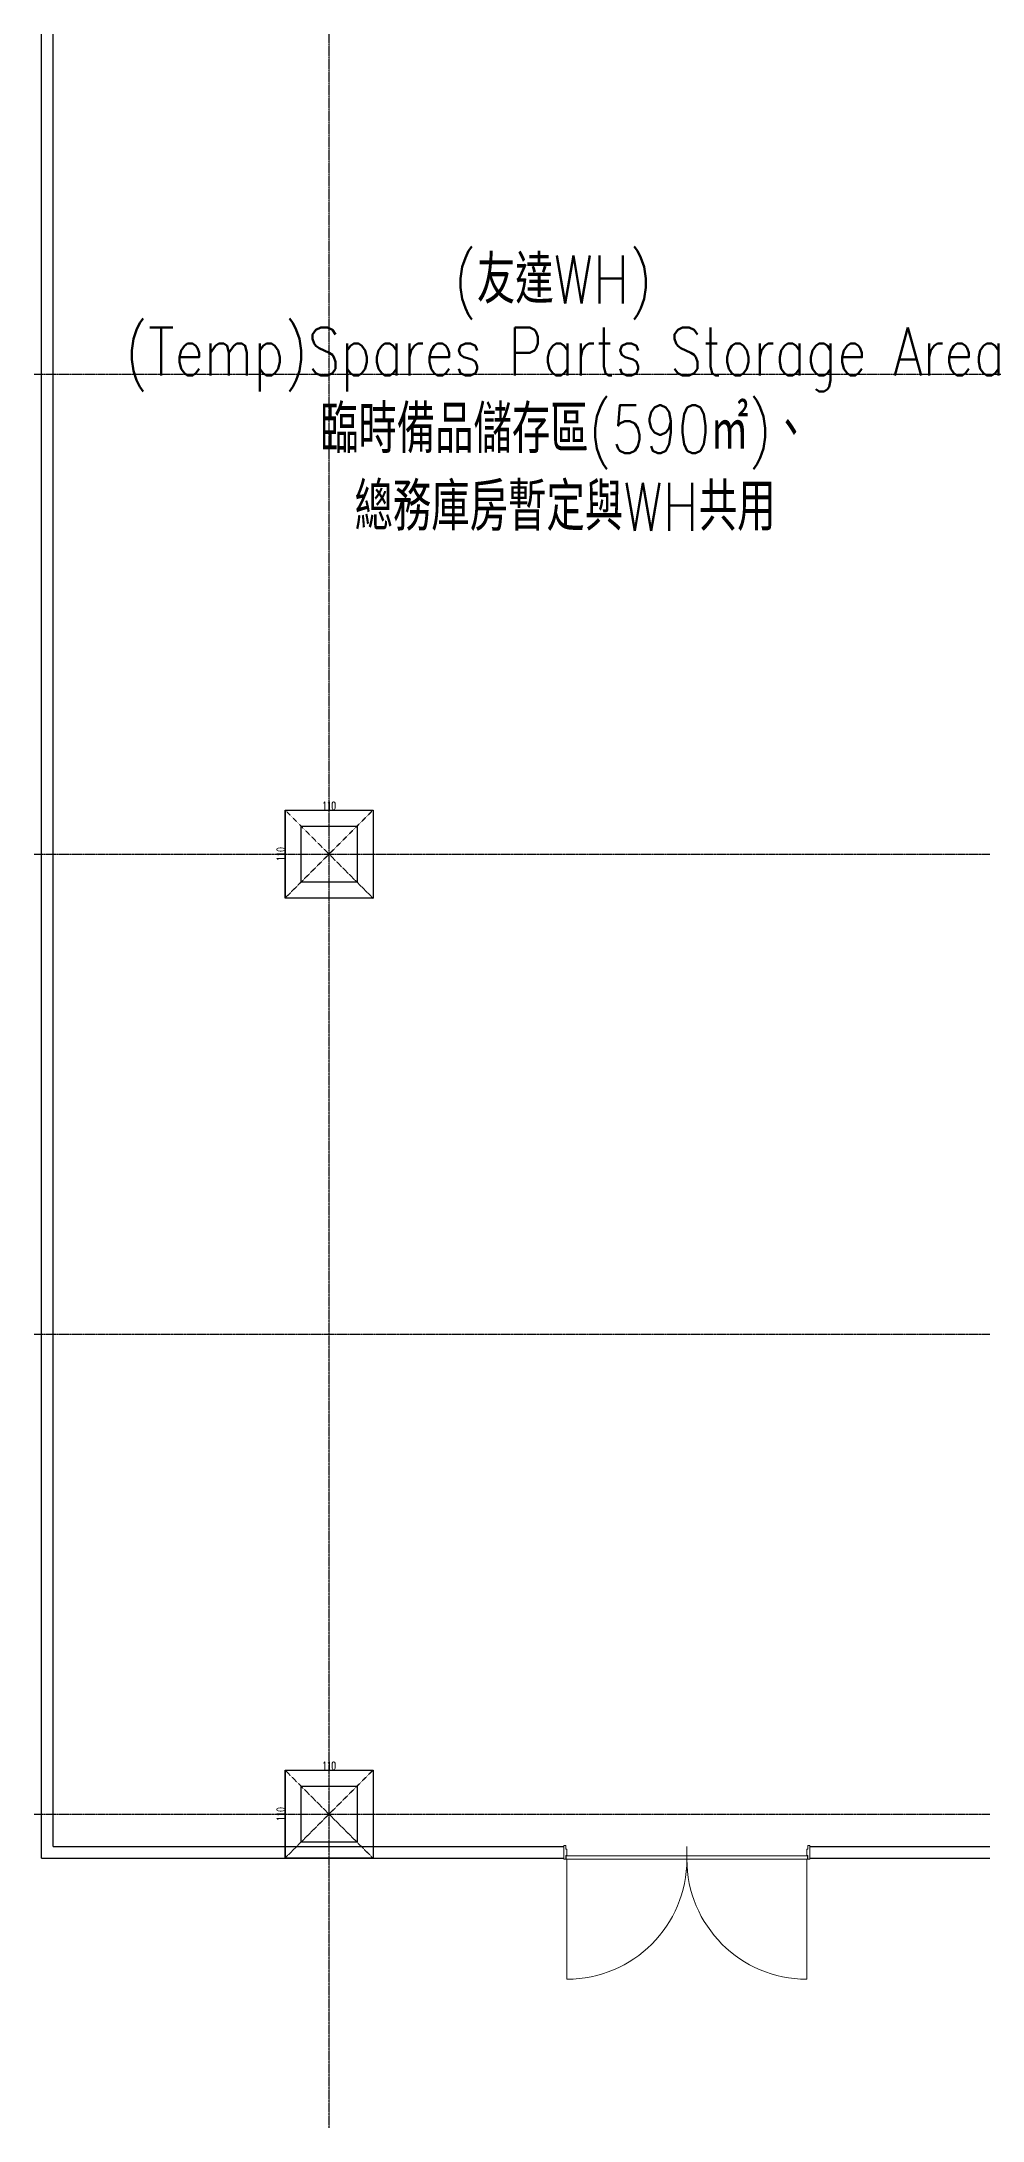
# Model space of a CAD drawing. Header units: millimetres. Extents: x -21841 to 195597, y -1659 to 112111.
# Drawn here: x 600 to 1777, y 13567 to 16166 of the extents above; entities that cross this region are included whole.
import ezdxf
from ezdxf.enums import TextEntityAlignment as Align

# ---------------------------------------------------------------- set-up
doc = ezdxf.new("R2010")
doc.units = ezdxf.units.MM
doc.linetypes.add('X-N-FAB-L10$0$COL-CEN-LIN', pattern=[3.25, 2.5, -0.25, 0.25, -0.25])
doc.linetypes.add('X-N-FAB-L10$0$HIDDEN', pattern=[0.375, 0.25, -0.125])
for name, color, linetype in [('0-FMCS', 6, 'Continuous'), ('0-XREF', 7, 'Continuous'), ('X-N-FAB-L10$0$0-NC', 8, 'Continuous'), ('X-N-FAB-L10$0$0-ND', 8, 'Continuous'), ('X-N-FAB-L10$0$BEAM', 8, 'Continuous'), ('X-N-FAB-L10$0$CCL', 8, 'X-N-FAB-L10$0$COL-CEN-LIN'), ('X-N-FAB-L10$0$COL', 8, 'Continuous'), ('X-N-FAB-L10$0$COL-S', 8, 'Continuous'), ('X-N-FAB-L10$0$DOOR', 8, 'Continuous'), ('X-N-FAB-L10$0$TXT-CODE', 8, 'Continuous'), ('X-N-FAB-L10$0$WALL-P', 8, 'Continuous')]:
    doc.layers.add(name, color=color, linetype=linetype)
doc.styles.add('X-N-FAB-L10$0$CHINA', font='simplex.shx', dxfattribs={"width": 0.75, "bigfont": 'chineset.shx'})
doc.styles.add('X-N-FAB-L10$0$COL-NUM', font='romanc')
doc.styles.add('X-N-FAB-L10$0$DIM', font='simplex.shx', dxfattribs={"width": 0.67, "bigfont": 'chineset.shx'})
doc.dimstyles.new('X-N-FAB-L10$0$JJP_005_defpoint', dxfattribs={"dimtxt": 20, "dimasz": 0.5, "dimexe": 0.5, "dimexo": 0.5, "dimgap": 0.5, "dimtad": 1, "dimdsep": 46, "dimtxsty": 'X-N-FAB-L10$0$DIM', "dimblk": 'X-N-FAB-L10$0$_None', "dimcen": 10, "dimclrd": 256, "dimclre": 256, "dimclrt": 256, "dimadec": 0, "dimazin": 0, "dimtfac": 1, "dimtix": 1, "dimtmove": 2, "dimatfit": 3, "dimldrblk": 'X-N-FAB-L10$0$_None', "dimfxl": 0.5, "dimtolj": 1, "dimtzin": 0, "dimarcsym": 0})

# ---------------------------------------------------------------- blocks, each defined once
blk = doc.blocks.new('*D96')
at = {"layer": 'DEFPOINTS', "lineweight": -2, "transparency": 16777216}
blk.add_line((0, 0), (110, 0), dxfattribs=at)
at = {"layer": 'DEFPOINTS', "color": 0, "transparency": 16777216}
for p in [(0, 0), (110, 0), (110, 0)]:
    blk.add_point(p, dxfattribs=at)
at = {"layer": 'DEFPOINTS', "transparency": 16777216, "insert": (55, 5.5), "char_height": 10, "attachment_point": 5, "style": 'X-N-FAB-L10$0$DIM'}
blk.add_mtext('\\A1;110', dxfattribs=at)
blk = doc.blocks.new('X-N-FAB-L10$0$_None')
blk = doc.blocks.new('*D97')
at = {"layer": 'DEFPOINTS', "lineweight": -2, "transparency": 16777216}
blk.add_line((0, 0), (0, -110), dxfattribs=at)
at = {"layer": 'DEFPOINTS', "color": 0, "transparency": 16777216}
for p in [(0, 0), (0, -110), (0, -110)]:
    blk.add_point(p, dxfattribs=at)
at = {"layer": 'DEFPOINTS', "transparency": 16777216, "insert": (-5.5, -55), "char_height": 10, "attachment_point": 5, "rotation": 90, "style": 'X-N-FAB-L10$0$DIM'}
blk.add_mtext('\\A1;110', dxfattribs=at)
blk = doc.blocks.new('*D848')
at = {"layer": 'DEFPOINTS', "lineweight": -2, "transparency": 16777216}
blk.add_line((905, 15205), (1015, 15205), dxfattribs=at)
at = {"layer": 'DEFPOINTS', "color": 0, "transparency": 16777216}
for p in [(905, 15205), (1015, 15205), (1015, 15205)]:
    blk.add_point(p, dxfattribs=at)
at = {"layer": 'DEFPOINTS', "transparency": 16777216, "insert": (960, 15210.5), "char_height": 10, "attachment_point": 5, "style": 'X-N-FAB-L10$0$DIM'}
blk.add_mtext('\\A1;110', dxfattribs=at)
blk = doc.blocks.new('*D849')
at = {"layer": 'DEFPOINTS', "lineweight": -2, "transparency": 16777216}
blk.add_line((905, 15205), (905, 15095), dxfattribs=at)
at = {"layer": 'DEFPOINTS', "color": 0, "transparency": 16777216}
for p in [(905, 15205), (905, 15095), (905, 15095)]:
    blk.add_point(p, dxfattribs=at)
at = {"layer": 'DEFPOINTS', "transparency": 16777216, "insert": (899.5, 15150), "char_height": 10, "attachment_point": 5, "rotation": 90, "style": 'X-N-FAB-L10$0$DIM'}
blk.add_mtext('\\A1;110', dxfattribs=at)
blk = doc.blocks.new('*D1003')
at = {"layer": 'DEFPOINTS', "lineweight": -2, "transparency": 16777216}
blk.add_line((905, 14005), (1015, 14005), dxfattribs=at)
at = {"layer": 'DEFPOINTS', "color": 0, "transparency": 16777216}
for p in [(905, 14005), (1015, 14005), (1015, 14005)]:
    blk.add_point(p, dxfattribs=at)
at = {"layer": 'DEFPOINTS', "transparency": 16777216, "insert": (960, 14010.5), "char_height": 10, "attachment_point": 5, "style": 'X-N-FAB-L10$0$DIM'}
blk.add_mtext('\\A1;110', dxfattribs=at)
blk = doc.blocks.new('*D1004')
at = {"layer": 'DEFPOINTS', "lineweight": -2, "transparency": 16777216}
blk.add_line((905, 14005), (905, 13895), dxfattribs=at)
at = {"layer": 'DEFPOINTS', "color": 0, "transparency": 16777216}
for p in [(905, 14005), (905, 13895), (905, 13895)]:
    blk.add_point(p, dxfattribs=at)
at = {"layer": 'DEFPOINTS', "transparency": 16777216, "insert": (899.5, 13950), "char_height": 10, "attachment_point": 5, "rotation": 90, "style": 'X-N-FAB-L10$0$DIM'}
blk.add_mtext('\\A1;110', dxfattribs=at)
blk = doc.blocks.new('*U95')
at = {"layer": 'DEFPOINTS', "linetype": 'X-N-FAB-L10$0$HIDDEN', "ltscale": 0.1}
for p, q in [((110, 0), (0, -110)), ((0, 0), (110, -110))]:
    blk.add_line(p, q, dxfattribs=at)
at = {"layer": 'X-N-FAB-L10$0$COL', "ltscale": 0.1}
blk.add_lwpolyline([(0, 0), (110, 0), (110, -110), (0, -110)], close=True, dxfattribs=at)
at = {"layer": 'DEFPOINTS'}
dim = blk.add_linear_dim(base=(0, -110), p1=(0, 0), p2=(0, -110), angle=90, dimstyle='X-N-FAB-L10$0$JJP_005_defpoint', override={"dimtxt": 10}, dxfattribs=at)
dim.commit()
dim.dimension.update_dxf_attribs({"geometry": '*D97', "text_midpoint": (-5.5, -55)})
dim = blk.add_linear_dim(base=(110, 0), p1=(0, 0), p2=(110, 0), dimstyle='X-N-FAB-L10$0$JJP_005_defpoint', override={"dimtxt": 10}, dxfattribs=at)
dim.commit()
dim.dimension.update_dxf_attribs({"geometry": '*D96', "text_midpoint": (55, 5.5)})
blk = doc.blocks.new('X-N-FAB-L10')
at = {"layer": 'DEFPOINTS', "color": 8, "linetype": 'X-N-FAB-L10$0$HIDDEN', "ltscale": 0.1}
for p, q in [((1015, 15205), (905, 15095)), ((905, 15205), (1015, 15095)), ((1015, 14005), (905, 13895)), ((905, 14005), (1015, 13895)), ((1015, 14005), (905, 13895)), ((905, 14005), (1015, 13895))]:
    blk.add_line(p, q, dxfattribs=at)
at = {"layer": 'DEFPOINTS', "color": 8}
for q in [(1015, 14005), (905, 13895)]:
    blk.add_line((905, 14005), q, dxfattribs=at)
at = {"layer": 'X-N-FAB-L10$0$CCL', "color": 8}
for p, q in [((960, 10600), (960, 19760)), ((-720, 15750), (27370, 15750)), ((-720, 15150), (27370, 15150)), ((-720, 14550), (27370, 14550)), ((-720, 13950), (27370, 13950))]:
    blk.add_line(p, q, dxfattribs=at)
at = {"layer": 'X-N-FAB-L10$0$COL', "color": 8, "ltscale": 0.1}
for p, q in [((905, 14005), (1015, 14005)), ((905, 13895), (905, 14005)), ((1015, 14005), (1015, 13895)), ((1015, 13895), (905, 13895))]:
    blk.add_line(p, q, dxfattribs=at)
for points in [[(905, 15205), (1015, 15205), (1015, 15095), (905, 15095)], [(905, 14005), (1015, 14005), (1015, 13895), (905, 13895)]]:
    blk.add_lwpolyline(points, close=True, dxfattribs=at)
at = {"layer": 'X-N-FAB-L10$0$COL-S', "color": 8}
for p, q in [((925, 15185), (995, 15185)), ((925, 15115), (925, 15185)), ((995, 15185), (995, 15115)), ((995, 15115), (925, 15115)), ((925, 13985), (995, 13985)), ((925, 13915), (925, 13985)), ((925, 13985), (995, 13985)), ((925, 13915), (925, 13985)), ((995, 13985), (995, 13915)), ((995, 13985), (995, 13915)), ((995, 13915), (925, 13915)), ((995, 13915), (925, 13915))]:
    blk.add_line(p, q, dxfattribs=at)
blk.add_lwpolyline([(925, 15185), (995, 15185), (995, 15115), (925, 15115)], close=True, dxfattribs=at)
at = {"layer": 'X-N-FAB-L10$0$DOOR', "color": 8, "lineweight": 0}
for p, q in [((1253.5, 13908.2), (1253.5, 13910.7)), ((1253.5, 13910.7), (1256, 13910.7)), ((1253.5, 13909.7), (1253.5, 13894.7)), ((1253.5, 13909.7), (1253.5, 13894.7)), ((1256, 13910.7), (1256, 13906.2)), ((1256, 13906.2), (1257.5, 13906.2)), ((1257.5, 13906.2), (1257.5, 13898.2)), ((1407.5, 13909.7), (1407.5, 13879.7)), ((1559, 13906.2), (1557.5, 13906.2)), ((1557.5, 13906.2), (1557.5, 13898.2)), ((1561.5, 13910.7), (1559, 13910.7)), ((1559, 13910.7), (1559, 13906.2)), ((1561.5, 13908.2), (1561.5, 13910.7)), ((1561.5, 13909.7), (1561.5, 13894.7)), ((1253.5, 13893.7), (1253.5, 13896.2)), ((1256, 13893.7), (1253.5, 13893.7)), ((1257.5, 13898.2), (1256, 13898.2)), ((1256, 13898.2), (1256, 13893.7)), ((1407.5, 13897.7), (1256.5, 13897.7)), ((1256.5, 13897.7), (1256.5, 13893.7)), ((1256.5, 13893.7), (1407.5, 13893.7)), ((1257.5, 13893.7), (1257.5, 13743.7)), ((1407.5, 13893.7), (1407.5, 13897.7)), ((1407.5, 13893.7), (1407.5, 13897.7)), ((1407.5, 13897.7), (1558.5, 13897.7)), ((1558.5, 13893.7), (1407.5, 13893.7)), ((1557.5, 13898.2), (1559, 13898.2)), ((1557.5, 13893.7), (1557.5, 13743.7)), ((1558.5, 13897.7), (1558.5, 13893.7)), ((1559, 13898.2), (1559, 13893.7)), ((1559, 13893.7), (1561.5, 13893.7)), ((1561.5, 13893.7), (1561.5, 13896.2))]:
    blk.add_line(p, q, dxfattribs=at)
for centre, start, end in [((1257.5, 13893.7), 270, 0), ((1557.5, 13893.7), 180, 270)]:
    blk.add_arc(centre, 150, start, end, dxfattribs=at)
at = {"layer": 'X-N-FAB-L10$0$WALL-P', "color": 8}
for p, q in [((600.3, 13895), (600.3, 16902)), ((614.7, 13909.4), (614.7, 16887)), ((614.7, 13909.4), (1253.5, 13909.4)), ((1561.5, 13909.4), (1915, 13909.4)), ((600.3, 13895), (1253.5, 13895)), ((1561.5, 13895), (1910, 13895))]:
    blk.add_line(p, q, dxfattribs=at)
at = {"layer": 'X-N-FAB-L10$0$BEAM', "color": 8}
blk.add_blockref('*U95', (905, 15205), dxfattribs=at)
at = {"layer": 'DEFPOINTS', "color": 8, "insert": (960, 14010.5), "char_height": 10, "attachment_point": 5, "style": 'X-N-FAB-L10$0$DIM'}
blk.add_mtext('\\A1;110', dxfattribs=at)
at = {"layer": 'DEFPOINTS', "color": 8, "insert": (899.5, 13950), "char_height": 10, "attachment_point": 5, "rotation": 90, "style": 'X-N-FAB-L10$0$DIM'}
blk.add_mtext('\\A1;110', dxfattribs=at)
at = {"layer": 'X-N-FAB-L10$0$0-NC', "color": 8, "style": 'X-N-FAB-L10$0$COL-NUM'}
for p in [(1860, 19880), (2760, 19880), (3660, 19880), (4560, 19880), (5460, 19880), (6360, 19880), (7260, 19880), (8160, 19880), (9060, 19880), (9960, 19880), (10860, 19880), (11760, 19880), (12660, 19880), (13560, 19880), (14460, 19880), (15360, 19880), (16260, 19880), (17160, 19880), (18060, 19880), (18960, 19880), (19860, 19880), (20760, 19880), (21660, 19880), (22560, 19880), (-840, 13950), (-840, 13350), (-840, 12750), (-840, 12150), (-840, 11550), (-840, 10750)]:
    blk.add_attdef('GRID-Y', text='', height=120, dxfattribs=at).set_placement(p, align=Align.MIDDLE_CENTER)
at = {"layer": 'X-N-FAB-L10$0$0-ND', "color": 8, "style": 'X-N-FAB-L10$0$CHINA'}
blk.add_attdef('NO', text='', height=33.333, dxfattribs=at).set_placement((23327.5, 11380), align=Align.MIDDLE)
at = {"layer": 'X-N-FAB-L10$0$TXT-CODE', "color": 8, "style": 'X-N-FAB-L10$0$CHINA', "width": 0.8}
for s, p in [('(友達WH)', (1240.143, 15868.199)), ('(Temp)Spares Parts Storage Area', (1255.143, 15778.199)), ('臨時備品儲存區(590㎡)、', (1255.143, 15681.199)), ('總務庫房暫定與WH共用', (1255.143, 15584.199))]:
    blk.add_text(s, height=60, dxfattribs=at).set_placement(p, align=Align.MIDDLE_CENTER)
at = {"layer": 'DEFPOINTS', "color": 8}
for base, p1, p2, picture, middle in [((905, 15095), (905, 15205), (905, 15095), '*D849', (899.5, 15150)), ((905, 13895), (905, 14005), (905, 13895), '*D1004', (899.5, 13950))]:
    dim = blk.add_linear_dim(base=base, p1=p1, p2=p2, angle=90, dimstyle='X-N-FAB-L10$0$JJP_005_defpoint', override={"dimtxt": 10}, dxfattribs=at)
    dim.commit()
    dim.dimension.update_dxf_attribs({"geometry": picture, "text_midpoint": middle})
for base, p1, p2, picture, middle in [((1015, 15205), (905, 15205), (1015, 15205), '*D848', (960, 15210.5)), ((1015, 14005), (905, 14005), (1015, 14005), '*D1003', (960, 14010.5))]:
    dim = blk.add_linear_dim(base=base, p1=p1, p2=p2, dimstyle='X-N-FAB-L10$0$JJP_005_defpoint', override={"dimtxt": 10}, dxfattribs=at)
    dim.commit()
    dim.dimension.update_dxf_attribs({"geometry": picture, "text_midpoint": middle})

msp = doc.modelspace()

# ---------------------------------------------------------------- block references
at = {"layer": '0-FMCS', "color": 5}
msp.add_blockref('X-N-FAB-L10', (0, 0), dxfattribs=at)
at = {"layer": '0-XREF'}
msp.add_blockref('X-N-FAB-L10', (0, 0), dxfattribs=at)

doc.saveas('drawing.dxf')
